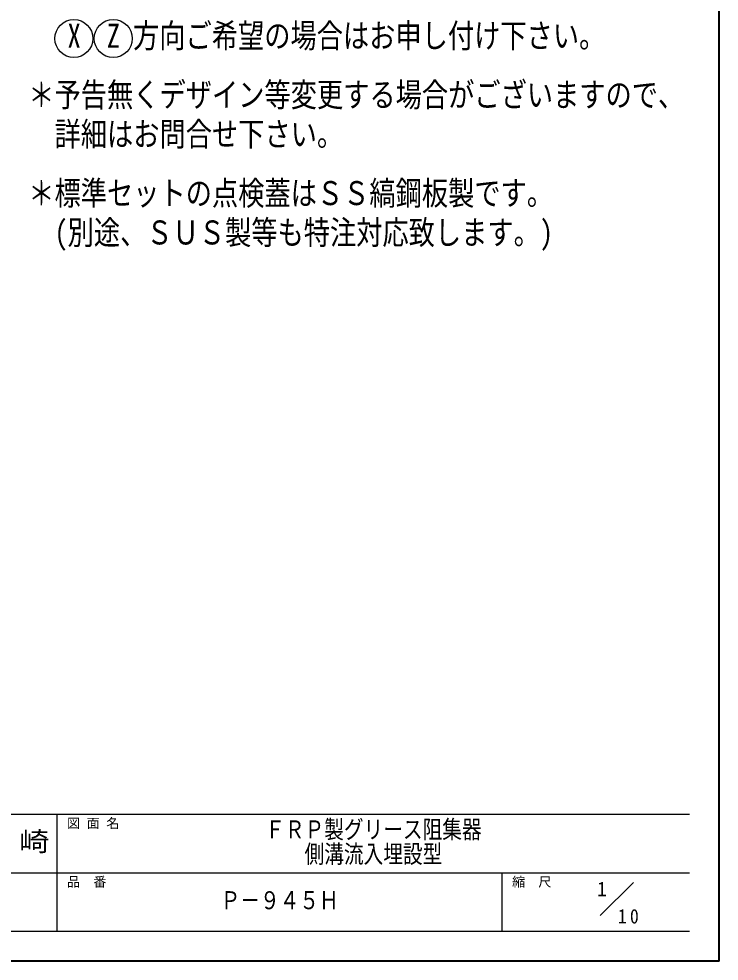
# Model space of a CAD drawing. Units: millimetres at full size, sheet at 1:10; details may follow other scales. Extents: x -2094 to 1956, y -1414 to 1396.
# Drawn here: x 889 to 1956, y -1414 to 23 of the extents above; entities that cross this region are included whole.
import ezdxf
from ezdxf.enums import TextEntityAlignment as Align

# ---------------------------------------------------------------- set-up
doc = ezdxf.new("R2010")
doc.units = ezdxf.units.MM
doc.header["$LTSCALE"] = 10
doc.layers.add('0-0_ﾚｲﾔ1', color=4, linetype='Continuous', lineweight=9)
doc.styles.add('ＭＳ ゴシック', font='')
doc.styles.get('ＭＳ ゴシック').set_extended_font_data('MS Gothic')

msp = doc.modelspace()

# ---------------------------------------------------------------- linework, layer by layer
at = {"layer": '0-0_ﾚｲﾔ1', "color": 1, "lineweight": 40}
for q in [(1956.31, 1396.33), (-2093.69, -1413.67)]:
    msp.add_line((1956.31, -1413.67), q, dxfattribs=at)
at = {"layer": '0-0_ﾚｲﾔ1', "color": 6, "lineweight": 25}
for p, q in [((1911.31, -1190.09), (-68.69, -1190.09)), ((947.02, -1368.67), (947.02, -1190.09)), ((1911.31, -1279.38), (679.17, -1279.38)), ((1625.59, -1368.67), (1625.59, -1279.38)), ((1911.31, -1368.67), (-68.69, -1368.67))]:
    msp.add_line(p, q, dxfattribs=at)
at = {"layer": '0-0_ﾚｲﾔ1', "color": 7, "lineweight": 18}
msp.add_line((1775.09, -1344.17), (1825.59, -1293.67), dxfattribs=at)
at = {"layer": '0-0_ﾚｲﾔ1', "color": 5, "lineweight": 25}
for centre in [(972.48, -7), (1032.48, -7)]:
    msp.add_circle(centre, 29, dxfattribs=at)

# ---------------------------------------------------------------- texts
at = {"layer": '0-0_ﾚｲﾔ1', "color": 7, "style": 'ＭＳ ゴシック'}
for s, height, width, p in [(' X  Z 方向ご希望の場合はお申し付け下さい。', 36.66, 0.8, (942.98, -32)), ('＊予告無くデザイン等変更する場合がございますので、', 36.66, 0.8, (902.98, -122)), ('詳細はお問合せ下さい。', 36.66, 0.8, (942.98, -182)), ('＊標準セットの点検蓋はＳＳ縞鋼板製です。', 36.66, 0.8, (902.98, -272)), ('(別途、ＳＵＳ製等も特注対応致します。)', 36.66, 0.8, (942.98, -332)), ('ＦＲＰ製グリース阻集器', 27.49, 0.8, (1264.17, -1234.74)), ('千\u3000崎', 29.33, 1.15, (797.02, -1254.74)), ('側溝流入埋設型', 27.49, 0.8, (1324.17, -1272.24)), ('Ｐ－９４５Ｈ', 27.49, 0.8, (1196.31, -1342.77))]:
    msp.add_text(s, height=height, dxfattribs=dict(at, width=width)).set_placement(p, align=Align.BOTTOM_LEFT)
for s, height, p in [('図 面 名', 14.66, (962.02, -1215.09)), ('品\u3000番', 14.66, (962.02, -1304.38)), ('縮\u3000尺', 14.66, (1640.59, -1304.38)), ('1', 21.99, (1770.01, -1321.19))]:
    msp.add_text(s, height=height, dxfattribs=at).set_placement(p, align=Align.BOTTOM_LEFT)
at = {"layer": '0-0_ﾚｲﾔ1', "color": 7, "insert": (1801.98, -1356.57), "char_height": 21.99, "attachment_point": 7, "style": 'ＭＳ ゴシック'}
msp.add_mtext('\\T1.36;\\W0.9;10', dxfattribs=at)

doc.saveas('drawing.dxf')
